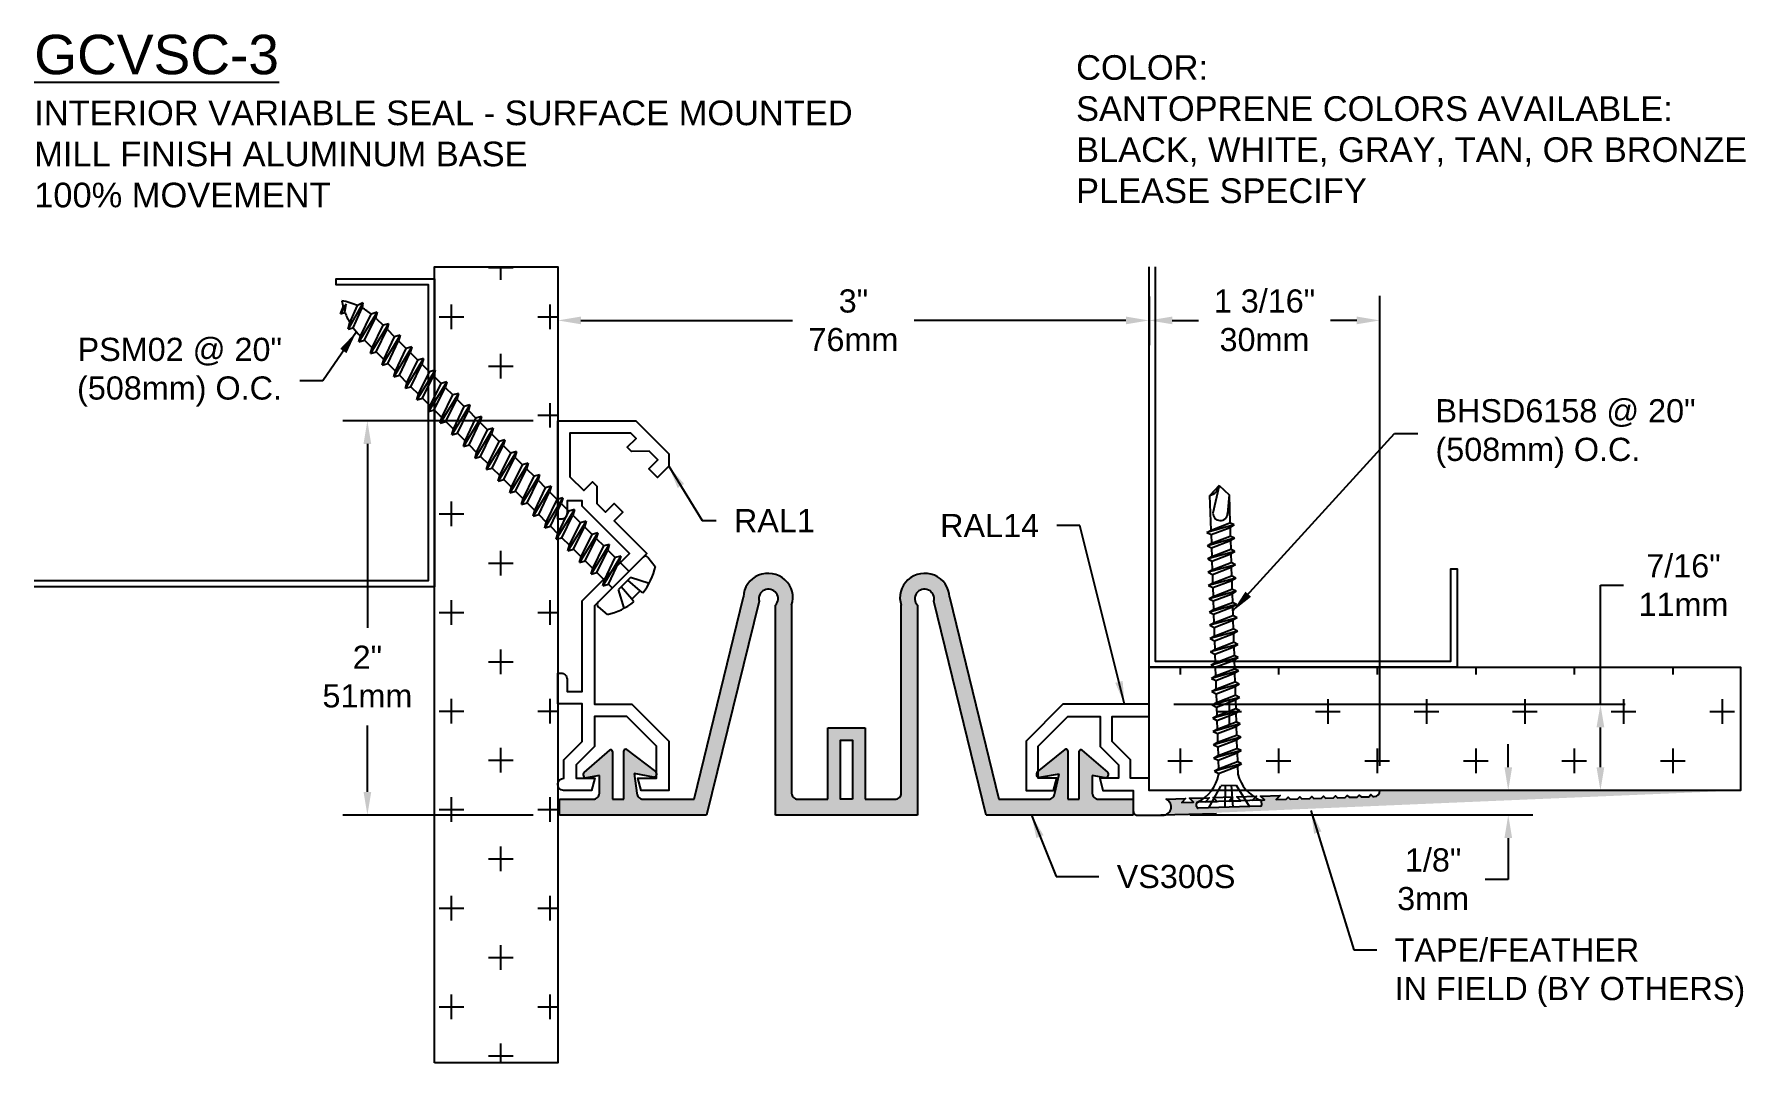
# Model space of a CAD drawing. Header units: inches. Extents: x 1.45 to 10.13, y 0.72 to 5.93.
import ezdxf

# ---------------------------------------------------------------- set-up
doc = ezdxf.new("R2010")
doc.units = ezdxf.units.IN
doc.header["$MEASUREMENT"] = 0
doc.linetypes.add('HIDDEN2', pattern=[0.1875, 0.125, -0.0625])
for name, color, linetype in [('Anchors', 4, 'Continuous'), ('Conditions', 1, 'Continuous'), ('Dimensions', 3, 'Continuous'), ('Fillers', 2, 'Continuous'), ('Metals', 7, 'Continuous'), ('Text', 2, 'Continuous')]:
    doc.layers.add(name, color=color, linetype=linetype)
doc.styles.add('Arial', font='arial.ttf')
doc.dimstyles.new('Arial', dxfattribs={"dimtxt": 0.1175, "dimasz": 0.1175, "dimexe": 0.125, "dimexo": 0.125, "dimgap": 0.09, "dimtad": 0, "dimtih": 1, "dimtoh": 1, "dimdec": 4, "dimzin": 0, "dimdsep": 46, "dimlunit": 4, "dimtxsty": 'Arial', "dimcen": 0.09, "dimadec": 0, "dimazin": 0, "dimtfac": 1, "dimtdec": 4, "dimtofl": 0, "dimtmove": 0, "dimatfit": 3, "dimfxl": 0, "dimfrac": 2, "dimtolj": 1, "dimtzin": 0, "dimarcsym": 0})

# ---------------------------------------------------------------- blocks, each defined once
blk = doc.blocks.new('*D0')
at = {"layer": 'Defpoints', "color": 0}
for p in [(4.1014, 4.7535), (7.1014, 4.7279), (4.1014, 4.4816)]:
    blk.add_point(p, dxfattribs=at)
at = {"layer": 'Dimensions', "color": 0, "lineweight": -2}
for p, q in [((4.1014, 4.6285), (4.1014, 4.3566)), ((7.1014, 4.6029), (7.1014, 4.3566)), ((4.2189, 4.4816), (5.2925, 4.4816)), ((6.9839, 4.4816), (5.9102, 4.4816))]:
    blk.add_line(p, q, dxfattribs=at)
at = {"layer": 'Dimensions', "color": 0}
for points in [[(4.2189, 4.5012), (4.2189, 4.4621), (4.1014, 4.4816)], [(6.9839, 4.5012), (6.9839, 4.4621), (7.1014, 4.4816)]]:
    blk.add_solid(points, dxfattribs=at)
at = {"layer": 'Dimensions', "color": 0, "insert": (5.6014, 4.4816), "char_height": 0.1175, "attachment_point": 5, "style": 'Arial'}
blk.add_mtext('\\A1;3"\\P76mm', dxfattribs=at)
blk = doc.blocks.new('RAL14')
blk.add_lwpolyline([(0.4255, -0.0332), (0.4055, -0.0538), (0.4655, -0.052), (0.4455, -0.0326), (0.5455, -0.0295), (0.5255, -0.0501), (0.5855, -0.0482), (0.5655, -0.0288), (0.6655, -0.0257), (0.6455, -0.0464), (0.6952, -0.0448), (0.7055, -0.0345), (0.7152, -0.0442), (0.7552, -0.0429), (0.7655, -0.0326), (0.7752, -0.0423), (0.8152, -0.0411), (0.8255, -0.0307), (0.8352, -0.0404), (0.8752, -0.0392), (0.8855, -0.0289), (0.8952, -0.0386), (0.9352, -0.0373), (0.9455, -0.027), (0.9552, -0.0367), (0.9952, -0.0355), (1.0055, -0.0251), (1.0152, -0.0348), (1.0552, -0.0336), (1.0655, -0.0233), (1.0752, -0.033), (1.1152, -0.0317), (1.1255, -0.0214), (1.1352, -0.0311), (1.142, -0.0309, 0.405134), (1.171, -0.0009), (1.171, 0), (0, 0), (0, 0.062), (-0.0936, 0.062), (-0.0936, 0.156), (-0.1866, 0.249), (-0.1866, 0.375), (0, 0.375), (0, 0.437), (-0.4373, 0.437), (-0.6243, 0.25), (-0.6243, 0), (-0.4852, 0), (-0.4686, 0.062), (-0.5623, 0.062), (-0.5623, 0.2243), (-0.4116, 0.375), (-0.2486, 0.375), (-0.2486, 0.2233), (-0.1556, 0.1303), (-0.1556, 0.062), (-0.2506, 0.062), (-0.234, 0), (-0.08, 0), (-0.08, -0.105, 0.414214), (-0.06, -0.125), (0.0598, -0.125, 0.898994), (0.0864, -0.0437), (0.1855, -0.0407), (0.1655, -0.0613), (0.2255, -0.0594), (0.2055, -0.04), (0.3055, -0.0369), (0.2855, -0.0575), (0.3455, -0.0557), (0.3255, -0.0363)], format="xyb", close=True)
blk = doc.blocks.new('*D2')
at = {"layer": 'Defpoints', "color": 0}
for p in [(7.1014, 4.4816), (7.1014, 4.4816), (8.2724, 2.0973)]:
    blk.add_point(p, dxfattribs=at)
at = {"layer": 'Dimensions', "color": 0, "lineweight": -2}
for p, q in [((8.2724, 2.2223), (8.2724, 4.6066)), ((7.2189, 4.4816), (7.3524, 4.4816)), ((8.1549, 4.4816), (8.0215, 4.4816))]:
    blk.add_line(p, q, dxfattribs=at)
at = {"layer": 'Dimensions', "color": 0}
for points in [[(7.2189, 4.5012), (7.2189, 4.4621), (7.1014, 4.4816)], [(8.1549, 4.5012), (8.1549, 4.4621), (8.2724, 4.4816)]]:
    blk.add_solid(points, dxfattribs=at)
at = {"layer": 'Dimensions', "color": 0, "insert": (7.6869, 4.4816), "char_height": 0.1175, "attachment_point": 5, "style": 'Arial'}
blk.add_mtext('\\A1;1 3/16"\\P30mm', dxfattribs=at)
blk = doc.blocks.new('*D3')
at = {"layer": 'Defpoints', "color": 0}
for p in [(10.1014, 2.0973), (7.1827, 1.9732), (8.9237, 1.9732)]:
    blk.add_point(p, dxfattribs=at)
at = {"layer": 'Dimensions', "color": 0, "lineweight": -2}
for p, q in [((8.9237, 2.2148), (8.9237, 2.3323)), ((9.9764, 2.0973), (8.7987, 2.0973)), ((7.3077, 1.9732), (9.0487, 1.9732)), ((8.9237, 1.8557), (8.9237, 1.6459)), ((8.9237, 1.6459), (8.8062, 1.6459))]:
    blk.add_line(p, q, dxfattribs=at)
at = {"layer": 'Dimensions', "color": 0}
for points in [[(8.9042, 2.2148), (8.9433, 2.2148), (8.9237, 2.0973)], [(8.9042, 1.8557), (8.9433, 1.8557), (8.9237, 1.9732)]]:
    blk.add_solid(points, dxfattribs=at)
at = {"layer": 'Dimensions', "color": 0, "insert": (8.5426, 1.6459), "char_height": 0.1175, "attachment_point": 5, "style": 'Arial'}
blk.add_mtext('\\A1;1/8"\\P3mm', dxfattribs=at)
blk = doc.blocks.new('*D4')
at = {"layer": 'Defpoints', "color": 0}
for p in [(7.1014, 2.5343), (9.3913, 2.0973), (10.1014, 2.0973)]:
    blk.add_point(p, dxfattribs=at)
at = {"layer": 'Dimensions', "color": 0, "lineweight": -2}
for p, q in [((9.3913, 2.5343), (9.3913, 3.1391)), ((9.3913, 3.1391), (9.5088, 3.1391)), ((7.2264, 2.5343), (9.5163, 2.5343)), ((9.3913, 2.2148), (9.3913, 2.4168)), ((9.9764, 2.0973), (9.2663, 2.0973))]:
    blk.add_line(p, q, dxfattribs=at)
at = {"layer": 'Dimensions', "color": 0}
for points in [[(9.3717, 2.4168), (9.4109, 2.4168), (9.3913, 2.5343)], [(9.3717, 2.2148), (9.4109, 2.2148), (9.3913, 2.0973)]]:
    blk.add_solid(points, dxfattribs=at)
at = {"layer": 'Dimensions', "color": 0, "insert": (9.8126, 3.1391), "char_height": 0.1175, "attachment_point": 5, "style": 'Arial'}
blk.add_mtext('\\A1;7/16"\\P11mm', dxfattribs=at)
blk = doc.blocks.new('ral1')
blk.add_lwpolyline([(0, 0.0001, -0.958439), (0.0026, 0.062), (0.0026, 0.156), (0.0956, 0.249), (0.0956, 0.44), (-0.0284, 0.44), (-0.0284, 0.595), (-0.0124, 0.595, -0.414214), (0.0186, 0.564), (0.0186, 0.502), (0.0956, 0.502), (0.0956, 0.9627), (0.3351, 1.2022), (0.0956, 1.4416), (0.0956, 1.469), (0.0186, 1.469), (0.0186, 1.407, -0.414214), (-0.0124, 1.376), (-0.0284, 1.376), (-0.0284, 1.875), (0.368, 1.875), (0.5346, 1.7083), (0.5346, 1.6449), (0.478, 1.5882), (0.4341, 1.6321), (0.4787, 1.6766), (0.4348, 1.7205), (0.3464, 1.7198), (0.3245, 1.7417), (0.3691, 1.7862), (0.3423, 1.813), (0.0336, 1.813), (0.0336, 1.5913), (0.1039, 1.5211), (0.1477, 1.5649), (0.1697, 1.543), (0.1697, 1.4553), (0.2135, 1.4115), (0.2573, 1.4553), (0.3012, 1.4115), (0.2573, 1.3676), (0.4228, 1.2022), (0.1576, 0.937), (0.1576, 0.437), (0.3476, 0.437), (0.5346, 0.25), (0.5346, 0), (0.3943, 0), (0.3776, 0.062), (0.4726, 0.062), (0.4726, 0.2243), (0.322, 0.375), (0.1576, 0.375), (0.1576, 0.2233), (0.0646, 0.1303), (0.0646, 0.062), (0.1596, 0.062), (0.143, 0), (0, 0)], format="xyb", close=True)
blk = doc.blocks.new('*D6')
at = {"layer": 'Defpoints', "color": 0}
for p in [(3.1354, 3.9723), (4.1014, 3.9723), (4.1014, 1.9723)]:
    blk.add_point(p, dxfattribs=at)
at = {"layer": 'Dimensions', "color": 0, "lineweight": -2}
for p, q in [((3.9764, 3.9723), (3.0104, 3.9723)), ((3.1354, 3.8548), (3.1354, 2.9224)), ((3.1354, 2.0898), (3.1354, 2.4261)), ((3.9764, 1.9723), (3.0104, 1.9723))]:
    blk.add_line(p, q, dxfattribs=at)
at = {"layer": 'Dimensions', "color": 0}
for points in [[(3.1158, 3.8548), (3.1549, 3.8548), (3.1354, 3.9723)], [(3.1158, 2.0898), (3.1549, 2.0898), (3.1354, 1.9723)]]:
    blk.add_solid(points, dxfattribs=at)
at = {"layer": 'Dimensions', "color": 0, "insert": (3.1354, 2.6743), "char_height": 0.1175, "attachment_point": 5, "style": 'Arial'}
blk.add_mtext('\\A1;2"\\P51mm', dxfattribs=at)
blk = doc.blocks.new('PSMO2')
for p, q in [((-0.089, 0.1159), (-0.0437, 0.0281)), ((-0.0319, 0.1271), (-0.0299, 0.1115)), ((-0.0299, 0.1115), (-0.023, 0.0281)), ((-0.0299, 0.1115), (0.0299, 0.1115)), ((0.0299, 0.1115), (0.023, 0.0281)), ((0.0319, 0.1271), (0.0299, 0.1115)), ((0.089, 0.1159), (0.0437, 0.0281)), ((-0.1774, 0.0173), (-0.1722, 0.0772)), ((-0.1615, 0), (0.1615, 0)), ((-0.06, -0.0689), (-0.06, 0)), ((-0.0437, 0.0281), (0.0437, 0.0281)), ((0.06, -0.0273), (0.06, 0)), ((0.1774, 0.0173), (0.1722, 0.0772)), ((-0.086, -0.0833), (0.086, -0.0417)), ((-0.086, -0.0833), (-0.06, -0.0689)), ((-0.086, -0.0833), (-0.06, -0.0977)), ((0.06, -0.0273), (-0.06, -0.0689)), ((0.06, -0.0561), (-0.06, -0.0977)), ((0.086, -0.0417), (0.06, -0.0273)), ((0.086, -0.0417), (0.06, -0.0561)), ((0.06, -0.1106), (0.06, -0.0561)), ((-0.086, -0.1667), (0.086, -0.125)), ((-0.086, -0.1667), (-0.06, -0.1523)), ((-0.086, -0.1667), (-0.06, -0.1811)), ((-0.06, -0.1523), (-0.06, -0.0977)), ((0.06, -0.1106), (-0.06, -0.1523)), ((0.06, -0.1394), (-0.06, -0.1811)), ((0.086, -0.125), (0.06, -0.1106)), ((0.086, -0.125), (0.06, -0.1394)), ((0.06, -0.1939), (0.06, -0.1394)), ((-0.086, -0.25), (0.086, -0.2083)), ((-0.086, -0.25), (-0.06, -0.2356)), ((-0.086, -0.25), (-0.06, -0.2644)), ((-0.06, -0.2356), (-0.06, -0.1811)), ((0.06, -0.1939), (-0.06, -0.2356)), ((0.06, -0.2227), (-0.06, -0.2644)), ((0.086, -0.2083), (0.06, -0.1939)), ((0.086, -0.2083), (0.06, -0.2227)), ((0.06, -0.2773), (0.06, -0.2227)), ((-0.086, -0.3333), (0.086, -0.2917)), ((-0.086, -0.3333), (-0.06, -0.3189)), ((-0.086, -0.3333), (-0.06, -0.3477)), ((-0.06, -0.3189), (-0.06, -0.2644)), ((0.06, -0.2773), (-0.06, -0.3189)), ((0.06, -0.3061), (-0.06, -0.3477)), ((0.086, -0.2917), (0.06, -0.2773)), ((0.086, -0.2917), (0.06, -0.3061)), ((0.06, -0.3606), (0.06, -0.3061)), ((-0.086, -0.4167), (0.086, -0.375)), ((-0.086, -0.4167), (-0.06, -0.4023)), ((-0.086, -0.4167), (-0.06, -0.4311)), ((-0.06, -0.4023), (-0.06, -0.3477)), ((0.06, -0.3606), (-0.06, -0.4023)), ((0.06, -0.3894), (-0.06, -0.4311)), ((-0.06, -0.4856), (-0.06, -0.4311)), ((0.086, -0.375), (0.06, -0.3606)), ((0.086, -0.375), (0.06, -0.3894)), ((0.06, -0.4439), (0.06, -0.3894)), ((-0.086, -0.5), (0.086, -0.4583)), ((-0.086, -0.5), (-0.06, -0.4856)), ((-0.086, -0.5), (-0.06, -0.5144)), ((0.06, -0.4439), (-0.06, -0.4856)), ((0.06, -0.4727), (-0.06, -0.5144)), ((-0.06, -0.5689), (-0.06, -0.5144)), ((0.086, -0.4583), (0.06, -0.4439)), ((0.086, -0.4583), (0.06, -0.4727)), ((0.06, -0.5273), (0.06, -0.4727)), ((-0.086, -0.5833), (0.086, -0.5417)), ((-0.086, -0.5833), (-0.06, -0.5689)), ((-0.086, -0.5833), (-0.06, -0.5977)), ((0.06, -0.5273), (-0.06, -0.5689)), ((0.06, -0.5561), (-0.06, -0.5977)), ((-0.06, -0.6523), (-0.06, -0.5977)), ((0.086, -0.5417), (0.06, -0.5273)), ((0.086, -0.5417), (0.06, -0.5561)), ((0.06, -0.6106), (0.06, -0.5561)), ((-0.086, -0.6667), (0.086, -0.625)), ((-0.086, -0.6667), (-0.06, -0.6523)), ((-0.086, -0.6667), (-0.06, -0.6811)), ((0.06, -0.6106), (-0.06, -0.6523)), ((0.06, -0.6394), (-0.06, -0.6811)), ((-0.06, -0.7356), (-0.06, -0.6811)), ((0.06, -0.6939), (-0.06, -0.7356)), ((0.086, -0.625), (0.06, -0.6106)), ((0.086, -0.625), (0.06, -0.6394)), ((0.06, -0.6939), (0.06, -0.6394)), ((0.086, -0.7083), (0.06, -0.6939)), ((-0.086, -0.75), (0.086, -0.7083)), ((-0.086, -0.75), (-0.06, -0.7356)), ((-0.086, -0.75), (-0.06, -0.7644)), ((0.06, -0.7227), (-0.06, -0.7644)), ((-0.06, -0.8189), (-0.06, -0.7644)), ((0.06, -0.7773), (-0.06, -0.8189)), ((0.086, -0.7083), (0.06, -0.7227)), ((0.06, -0.7773), (0.06, -0.7227)), ((0.086, -0.7917), (0.06, -0.7773)), ((-0.086, -0.8333), (0.086, -0.7917)), ((-0.086, -0.8333), (-0.06, -0.8189)), ((-0.086, -0.8333), (-0.06, -0.8477)), ((0.06, -0.8061), (-0.06, -0.8477)), ((-0.06, -0.9023), (-0.06, -0.8477)), ((0.06, -0.8606), (-0.06, -0.9023)), ((0.086, -0.7917), (0.06, -0.8061)), ((0.06, -0.8606), (0.06, -0.8061)), ((0.086, -0.875), (0.06, -0.8606)), ((-0.086, -0.9167), (0.086, -0.875)), ((-0.086, -0.9167), (-0.06, -0.9023)), ((-0.086, -0.9167), (-0.06, -0.9311)), ((0.06, -0.8894), (-0.06, -0.9311)), ((-0.06, -0.9856), (-0.06, -0.9311)), ((0.06, -0.9439), (-0.06, -0.9856)), ((0.086, -0.875), (0.06, -0.8894)), ((0.06, -0.9439), (0.06, -0.8894)), ((0.086, -0.9583), (0.06, -0.9439)), ((-0.086, -1), (0.086, -0.9583)), ((-0.086, -1), (-0.06, -0.9856)), ((-0.086, -1), (-0.06, -1.0144)), ((-0.086, -1.0833), (0.086, -1.0417)), ((0.06, -0.9727), (-0.06, -1.0144)), ((-0.06, -1.0689), (-0.06, -1.0144)), ((0.06, -1.0273), (-0.06, -1.0689)), ((0.086, -0.9583), (0.06, -0.9727)), ((0.06, -1.0273), (0.06, -0.9727)), ((0.086, -1.0417), (0.06, -1.0273)), ((0.086, -1.0417), (0.06, -1.0561)), ((-0.086, -1.0833), (-0.06, -1.0689)), ((-0.086, -1.0833), (-0.06, -1.0977)), ((-0.086, -1.1667), (0.086, -1.125)), ((0.06, -1.0561), (-0.06, -1.0977)), ((-0.06, -1.1523), (-0.06, -1.0977)), ((0.06, -1.1106), (-0.06, -1.1523)), ((0.06, -1.1106), (0.06, -1.0561)), ((0.086, -1.125), (0.06, -1.1106)), ((0.086, -1.125), (0.06, -1.1394)), ((-0.086, -1.1667), (-0.06, -1.1523)), ((-0.086, -1.1667), (-0.06, -1.1811)), ((-0.086, -1.25), (0.086, -1.2083)), ((0.06, -1.1394), (-0.06, -1.1811)), ((-0.06, -1.2356), (-0.06, -1.1811)), ((0.06, -1.1939), (-0.06, -1.2356)), ((0.06, -1.1939), (0.06, -1.1394)), ((0.086, -1.2083), (0.06, -1.1939)), ((0.086, -1.2083), (0.06, -1.2227)), ((-0.086, -1.25), (-0.06, -1.2356)), ((-0.086, -1.25), (-0.06, -1.2644)), ((-0.086, -1.3333), (0.086, -1.2917)), ((0.06, -1.2227), (-0.06, -1.2644)), ((-0.06, -1.3189), (-0.06, -1.2644)), ((0.06, -1.2773), (-0.06, -1.3189)), ((0.06, -1.2773), (0.06, -1.2227)), ((0.086, -1.2917), (0.06, -1.2773)), ((0.086, -1.2917), (0.06, -1.3061)), ((-0.086, -1.3333), (-0.06, -1.3189)), ((-0.086, -1.3333), (-0.06, -1.3477)), ((-0.086, -1.4167), (0.086, -1.375)), ((0.06, -1.3061), (-0.06, -1.3477)), ((-0.06, -1.4023), (-0.06, -1.3477)), ((0.06, -1.3606), (-0.06, -1.4023)), ((0.06, -1.3606), (0.06, -1.3061)), ((0.086, -1.375), (0.06, -1.3606)), ((0.086, -1.375), (0.06, -1.3894)), ((-0.086, -1.4167), (-0.06, -1.4023)), ((-0.086, -1.4167), (-0.06, -1.4311)), ((-0.086, -1.5), (0.086, -1.4583)), ((0.06, -1.3894), (-0.06, -1.4311)), ((-0.06, -1.4856), (-0.06, -1.4311)), ((0.06, -1.4439), (-0.06, -1.4856)), ((0.06, -1.4727), (-0.06, -1.5144)), ((0.06, -1.4439), (0.06, -1.3894)), ((0.086, -1.4583), (0.06, -1.4439)), ((0.086, -1.4583), (0.06, -1.4727)), ((0.06, -1.5273), (0.06, -1.4727)), ((-0.086, -1.5), (-0.06, -1.4856)), ((-0.086, -1.5), (-0.06, -1.5144)), ((-0.086, -1.5833), (0.086, -1.5417)), ((-0.06, -1.5689), (-0.06, -1.5144)), ((0.06, -1.5273), (-0.06, -1.5689)), ((0.06, -1.5561), (-0.06, -1.5977)), ((0.086, -1.5417), (0.06, -1.5273)), ((0.086, -1.5417), (0.06, -1.5561)), ((0.06, -1.6106), (0.06, -1.5561)), ((-0.086, -1.5833), (-0.06, -1.5689)), ((-0.086, -1.5833), (-0.06, -1.5977)), ((-0.086, -1.6667), (0.086, -1.625)), ((-0.06, -1.6523), (-0.06, -1.5977)), ((0.06, -1.6106), (-0.06, -1.6523)), ((0.06, -1.6394), (-0.06, -1.6811)), ((0.086, -1.625), (0.06, -1.6106)), ((0.086, -1.625), (0.06, -1.6394)), ((0.06, -1.6939), (0.06, -1.6394)), ((-0.086, -1.6667), (-0.06, -1.6523)), ((-0.086, -1.6667), (-0.06, -1.6811)), ((-0.086, -1.75), (0.086, -1.7083)), ((-0.086, -1.75), (-0.06, -1.7356)), ((-0.06, -1.7356), (-0.06, -1.6811)), ((0.06, -1.6939), (-0.06, -1.7356)), ((0.06, -1.7227), (-0.06, -1.7644)), ((0.086, -1.7083), (0.06, -1.6939)), ((0.086, -1.7083), (0.06, -1.7227)), ((0.06, -1.7227), (0.06, -1.7773)), ((-0.086, -1.75), (-0.06, -1.7644)), ((-0.086, -1.8333), (0.086, -1.7917)), ((-0.086, -1.8333), (-0.06, -1.8189)), ((-0.06, -1.8104), (-0.06, -1.7644)), ((0.06, -1.7773), (-0.06, -1.8189)), ((0.06, -1.8061), (-0.058, -1.847)), ((0.086, -1.7917), (0.06, -1.7773)), ((0.086, -1.7917), (0.06, -1.8061)), ((0.06, -1.8061), (0.06, -1.8104)), ((-0.086, -1.8333), (-0.058, -1.847)), ((-0.0685, -1.9167), (0.0787, -1.875)), ((-0.0685, -1.9167), (-0.047, -1.902)), ((0.0559, -1.862), (-0.047, -1.902)), ((0.0496, -1.8924), (-0.0389, -1.9264)), ((0.0787, -1.875), (0.0496, -1.8924)), ((0.0787, -1.875), (0.0559, -1.862)), ((-0.0685, -1.9167), (-0.0389, -1.9264)), ((0.0305, -1.9468), (-0.0039, -1.972)), ((-0.0039, -1.972), (0.0513, -1.9583)), ((0.0174, -1.9725), (-0.0039, -1.972)), ((0.0513, -1.9583), (0.0174, -1.9725)), ((0.0513, -1.9583), (0.0305, -1.9468))]:
    blk.add_line(p, q)
for centre, radius, start, end in [((0, -0.1847), 0.3135, 95.84468, 123.32297), ((0, -0.1847), 0.3135, 56.67703, 84.15532), ((-0.1615, 0.016), 0.016, 175, 270), ((0.1615, 0.016), 0.016, 270, 5), ((0.2696, -1.8104), 0.3296, 180, 181.48094), ((-0.2696, -1.8104), 0.3296, 350.9871, 0), ((0.2696, -1.8104), 0.3296, 186.38087, 196.13333), ((-0.2696, -1.8104), 0.3296, 335.5566, 345.58715), ((0.2696, -1.8104), 0.3296, 200.61291, 215.11798), ((-0.2696, -1.8104), 0.3296, 324.88202, 330.53258)]:
    blk.add_arc(centre, radius, start, end)
blk = doc.blocks.new('PSM02')
blk.add_blockref('PSMO2', (0, 0))
blk = doc.blocks.new('VS300S')
h = blk.add_hatch(color=256)
h.paths.add_polyline_path([(6.4007, -0.9106, -1.696329), (6.3195, -0.8892), (6.3195, 0.1753), (5.6166, 0.1753), (5.6166, -0.8892, -1.696031), (5.5354, -0.9106), (5.276, 0.1753), (4.5481, 0.1753), (4.5481, 0.0953), (4.7204, 0.0953, -0.414214), (4.7514, 0.0643), (4.7514, -0.0261), (4.6869, -0.014, 0.684825), (4.676, -0.042), (4.8031, -0.1548, 0.61797), (4.816, -0.1484), (4.816, 0.095), (4.8725, 0.095), (4.8725, -0.1512, 0.634983), (4.8857, -0.1574), (5.0223, -0.0433, 0.699658), (5.0119, -0.0148), (4.9156, -0.0329), (4.937, 0.0643, -0.414214), (4.968, 0.0953), (5.2143, 0.0953), (5.4581, -0.9311, 1.163225), (5.6966, -0.8892), (5.6966, 0.0643, -0.414214), (5.7276, 0.0953), (5.8761, 0.0953), (5.8761, -0.2667), (6.0601, -0.2667), (6.0601, 0.0953), (6.2085, 0.0953, -0.414214), (6.2395, 0.0643), (6.2395, -0.8892, 1.163225), (6.478, -0.9311), (6.7218, 0.0953), (6.974, 0.0953, -0.414214), (7.005, 0.0643), (7.0192, -0.0353), (6.9229, -0.0173, 0.699658), (6.9126, -0.0457), (7.0569, -0.1574, 0.608949), (7.0696, -0.1508), (7.0696, 0.0954), (7.1261, 0.0954), (7.1261, -0.148, 0.61894), (7.139, -0.1544), (7.2661, -0.0413, 0.684825), (7.2552, -0.0132), (7.1906, -0.0253), (7.1906, 0.0643, -0.414214), (7.2216, 0.0953), (7.3881, 0.0953), (7.3881, 0.1753), (6.6601, 0.1753)])
h.paths.add_polyline_path([(5.9981, -0.2047), (5.9381, -0.2047), (5.9381, 0.0953), (5.9981, 0.0953)], flags=16)
blk.add_lwpolyline([(5.6966, -0.8892, -1.163225), (5.4581, -0.9311), (5.2143, 0.0953), (4.968, 0.0953, 0.414214), (4.937, 0.0643), (4.9156, -0.0329), (5.0119, -0.0148, -0.699658), (5.0223, -0.0433), (4.8857, -0.1573, -0.637589), (4.8725, -0.1512), (4.8725, 0.095), (4.816, 0.095), (4.816, -0.1484, -0.67662), (4.8021, -0.1539), (4.676, -0.042, -0.684825), (4.6869, -0.014), (4.7514, -0.0261), (4.7514, 0.0643, 0.414214), (4.7204, 0.0953), (4.5481, 0.0953), (4.5481, 0.1753), (5.276, 0.1753), (5.5354, -0.9106, 1.696031), (5.6166, -0.8892), (5.6166, 0.1753), (6.3195, 0.1753), (6.3195, -0.8892, 1.696329), (6.4007, -0.9106), (6.6601, 0.1753), (7.3881, 0.1753), (7.3881, 0.0953), (7.2216, 0.0953, 0.414214), (7.1906, 0.0643), (7.1906, -0.0253), (7.2552, -0.0132, -0.684825), (7.2661, -0.0413), (7.14, -0.1535, -0.67662), (7.1261, -0.148), (7.1261, 0.0954), (7.0696, 0.0954), (7.0696, -0.1508, -0.637589), (7.0563, -0.1569), (6.9126, -0.0457, -0.699658), (6.9229, -0.0173), (7.0192, -0.0353), (7.005, 0.0643, 0.414214), (6.974, 0.0953), (6.7218, 0.0953), (6.478, -0.9311, -1.163225), (6.2395, -0.8892), (6.2395, 0.0643, 0.414214), (6.2085, 0.0953), (6.0601, 0.0953), (6.0601, -0.2667), (5.8761, -0.2667), (5.8761, 0.0953), (5.7276, 0.0953, 0.414214), (5.6966, 0.0643)], format="xyb", close=True)
blk.add_lwpolyline([(5.9381, 0.0953), (5.9981, 0.0953), (5.9981, -0.2047), (5.9381, -0.2047)], close=True)
blk = doc.blocks.new('BHSD6158')
for p, q in [((-0.1577, 0), (0.1577, 0)), ((-0.1655, -0.0078), (-0.1655, -0.0232)), ((-0.1577, -0.031), (0.1577, -0.031)), ((0.1655, -0.0078), (0.1655, -0.0232)), ((-0.0485, -0.2063), (-0.0485, -0.1655)), ((0.0485, -0.1727), (-0.0485, -0.2063)), ((0.0485, -0.1727), (0.0485, -0.1655)), ((0.0695, -0.1843), (0.0485, -0.1727)), ((-0.0695, -0.218), (0.0695, -0.1843)), ((-0.0695, -0.218), (-0.0485, -0.2063)), ((-0.0695, -0.218), (-0.0485, -0.2296)), ((-0.0695, -0.2853), (0.0695, -0.2516)), ((0.0485, -0.1959), (-0.0485, -0.2296)), ((-0.0485, -0.2737), (-0.0485, -0.2296)), ((0.0485, -0.24), (-0.0485, -0.2737)), ((0.0695, -0.1843), (0.0485, -0.1959)), ((0.0485, -0.24), (0.0485, -0.1959)), ((0.0695, -0.2516), (0.0485, -0.24)), ((0.0695, -0.2516), (0.0485, -0.2633)), ((-0.0695, -0.2853), (-0.0485, -0.2737)), ((-0.0695, -0.2853), (-0.0485, -0.2969)), ((-0.0695, -0.3527), (0.0695, -0.319)), ((-0.0695, -0.3527), (-0.0485, -0.341)), ((0.0485, -0.2633), (-0.0485, -0.2969)), ((-0.0485, -0.341), (-0.0485, -0.2969)), ((0.0485, -0.3073), (-0.0485, -0.341)), ((0.0485, -0.3306), (-0.0485, -0.3643)), ((0.0485, -0.3073), (0.0485, -0.2633)), ((0.0695, -0.319), (0.0485, -0.3073)), ((0.0695, -0.319), (0.0485, -0.3306)), ((0.0485, -0.3747), (0.0485, -0.3306)), ((-0.0695, -0.3527), (-0.0485, -0.3643)), ((-0.0695, -0.42), (0.0695, -0.3863)), ((-0.0695, -0.42), (-0.0485, -0.4084)), ((-0.0695, -0.42), (-0.0485, -0.4316)), ((-0.0485, -0.4084), (-0.0485, -0.3643)), ((0.0485, -0.3747), (-0.0485, -0.4084)), ((0.0485, -0.398), (-0.0485, -0.4316)), ((-0.0485, -0.4757), (-0.0485, -0.4316)), ((0.0695, -0.3863), (0.0485, -0.3747)), ((0.0695, -0.3863), (0.0485, -0.398)), ((0.0485, -0.442), (0.0485, -0.398)), ((-0.0695, -0.4873), (0.0695, -0.4537)), ((-0.0695, -0.4873), (-0.0485, -0.4757)), ((-0.0695, -0.4873), (-0.0485, -0.499)), ((-0.0695, -0.5547), (0.0695, -0.521)), ((0.0485, -0.442), (-0.0485, -0.4757)), ((0.0485, -0.4653), (-0.0485, -0.499)), ((-0.0485, -0.5431), (-0.0485, -0.499)), ((0.0485, -0.5094), (-0.0485, -0.5431)), ((0.0695, -0.4537), (0.0485, -0.442)), ((0.0695, -0.4537), (0.0485, -0.4653)), ((0.0485, -0.5094), (0.0485, -0.4653)), ((0.0695, -0.521), (0.0485, -0.5094)), ((0.0695, -0.521), (0.0485, -0.5326)), ((-0.0695, -0.5547), (-0.0485, -0.5431)), ((-0.0695, -0.5547), (-0.0485, -0.5663)), ((-0.0695, -0.622), (0.0695, -0.5884)), ((0.0485, -0.5326), (-0.0485, -0.5663)), ((-0.0485, -0.6104), (-0.0485, -0.5663)), ((0.0485, -0.5767), (-0.0485, -0.6104)), ((0.0485, -0.6), (-0.0485, -0.6337)), ((0.0485, -0.5767), (0.0485, -0.5326)), ((0.0695, -0.5884), (0.0485, -0.5767)), ((0.0695, -0.5884), (0.0485, -0.6)), ((0.0485, -0.6441), (0.0485, -0.6)), ((-0.0695, -0.622), (-0.0485, -0.6104)), ((-0.0695, -0.622), (-0.0485, -0.6337)), ((-0.0695, -0.6894), (0.0695, -0.6557)), ((-0.0695, -0.6894), (-0.0485, -0.6777)), ((-0.0695, -0.6894), (-0.0485, -0.701)), ((-0.0485, -0.6777), (-0.0485, -0.6337)), ((0.0485, -0.6441), (-0.0485, -0.6777)), ((0.0485, -0.6673), (-0.0485, -0.701)), ((0.0695, -0.6557), (0.0485, -0.6441)), ((0.0695, -0.6557), (0.0485, -0.6673)), ((0.0485, -0.7114), (0.0485, -0.6673)), ((-0.0695, -0.7567), (0.0695, -0.723)), ((-0.0695, -0.7567), (-0.0485, -0.7451)), ((-0.0695, -0.7567), (-0.0485, -0.7684)), ((-0.0485, -0.7451), (-0.0485, -0.701)), ((0.0485, -0.7114), (-0.0485, -0.7451)), ((0.0485, -0.7347), (-0.0485, -0.7684)), ((-0.0485, -0.8124), (-0.0485, -0.7684)), ((0.0485, -0.7788), (-0.0485, -0.8124)), ((0.0695, -0.723), (0.0485, -0.7114)), ((0.0695, -0.723), (0.0485, -0.7347)), ((0.0485, -0.7788), (0.0485, -0.7347)), ((0.0695, -0.7904), (0.0485, -0.7788)), ((-0.0695, -0.8241), (0.0695, -0.7904)), ((-0.0695, -0.8241), (-0.0485, -0.8124)), ((-0.0695, -0.8241), (-0.0485, -0.8357)), ((-0.0695, -0.8914), (0.0695, -0.8577)), ((0.0485, -0.802), (-0.0485, -0.8357)), ((-0.0485, -0.8798), (-0.0485, -0.8357)), ((0.0485, -0.8461), (-0.0485, -0.8798)), ((0.0695, -0.7904), (0.0485, -0.802)), ((0.0485, -0.8461), (0.0485, -0.802)), ((0.0695, -0.8577), (0.0485, -0.8461)), ((0.0695, -0.8577), (0.0485, -0.8694)), ((-0.0695, -0.8914), (-0.0485, -0.8798)), ((-0.0695, -0.8914), (-0.0485, -0.903)), ((-0.0695, -0.9588), (0.0695, -0.9251)), ((-0.0695, -0.9588), (-0.0485, -0.9471)), ((0.0485, -0.8694), (-0.0485, -0.903)), ((-0.0485, -0.9471), (-0.0485, -0.903)), ((0.0485, -0.9135), (-0.0485, -0.9471)), ((0.0485, -0.9367), (-0.0485, -0.9704)), ((0.0485, -0.9135), (0.0485, -0.8694)), ((0.0695, -0.9251), (0.0485, -0.9135)), ((0.0695, -0.9251), (0.0485, -0.9367)), ((0.0485, -0.9808), (0.0485, -0.9367)), ((-0.0695, -0.9588), (-0.0485, -0.9704)), ((-0.0695, -1.0261), (0.0695, -0.9924)), ((-0.0695, -1.0261), (-0.0485, -1.0145)), ((-0.0695, -1.0261), (-0.0485, -1.0377)), ((-0.0485, -1.0145), (-0.0485, -0.9704)), ((0.0485, -0.9808), (-0.0485, -1.0145)), ((0.0485, -1.0041), (-0.0485, -1.0377)), ((-0.0485, -1.0818), (-0.0485, -1.0377)), ((0.0695, -0.9924), (0.0485, -0.9808)), ((0.0695, -0.9924), (0.0485, -1.0041)), ((0.0485, -1.0481), (0.0485, -1.0041)), ((-0.0695, -1.0934), (0.0695, -1.0598)), ((-0.0695, -1.0934), (-0.0485, -1.0818)), ((-0.0695, -1.0934), (-0.0485, -1.1051)), ((-0.0695, -1.1608), (0.0695, -1.1271)), ((0.0485, -1.0481), (-0.0485, -1.0818)), ((0.0485, -1.0714), (-0.0485, -1.1051)), ((-0.0485, -1.1492), (-0.0485, -1.1051)), ((0.0485, -1.1155), (-0.0485, -1.1492)), ((0.0695, -1.0598), (0.0485, -1.0481)), ((0.0695, -1.0598), (0.0485, -1.0714)), ((0.0485, -1.1155), (0.0485, -1.0714)), ((0.0695, -1.1271), (0.0485, -1.1155)), ((0.0695, -1.1271), (0.0485, -1.1387)), ((-0.0695, -1.1608), (-0.0485, -1.1492)), ((-0.0695, -1.1608), (-0.0485, -1.1724)), ((-0.0695, -1.2281), (0.0695, -1.1945)), ((0.0485, -1.1387), (-0.0485, -1.1724)), ((-0.0485, -1.2165), (-0.0485, -1.1724)), ((0.0485, -1.1828), (-0.0485, -1.2165)), ((0.0485, -1.2061), (-0.0485, -1.2398)), ((0.0485, -1.1828), (0.0485, -1.1387)), ((0.0695, -1.1945), (0.0485, -1.1828)), ((0.0695, -1.1945), (0.0485, -1.2061)), ((0.0485, -1.2502), (0.0485, -1.2061)), ((-0.0695, -1.2281), (-0.0485, -1.2165)), ((-0.0695, -1.2281), (-0.0485, -1.2398)), ((-0.0695, -1.2955), (0.0695, -1.2618)), ((-0.0695, -1.2955), (-0.0485, -1.2838)), ((-0.0695, -1.2955), (-0.0485, -1.3071)), ((-0.0485, -1.2838), (-0.0485, -1.2398)), ((0.0485, -1.2502), (-0.0485, -1.2838)), ((0.0485, -1.2734), (-0.0485, -1.3071)), ((0.0695, -1.2618), (0.0485, -1.2502)), ((0.0695, -1.2618), (0.0485, -1.2734)), ((0.0485, -1.3175), (0.0485, -1.2734)), ((-0.0695, -1.3628), (0.0695, -1.3292)), ((-0.0695, -1.3628), (-0.0485, -1.3512)), ((-0.0695, -1.3628), (-0.0485, -1.3745)), ((-0.0485, -1.3512), (-0.0485, -1.3071)), ((0.0485, -1.3175), (-0.0485, -1.3512)), ((0.0485, -1.3408), (-0.0485, -1.3745)), ((-0.0485, -1.4185), (-0.0485, -1.3745)), ((0.0485, -1.3849), (-0.0485, -1.4185)), ((0.0695, -1.3292), (0.0485, -1.3175)), ((0.0695, -1.3292), (0.0485, -1.3408)), ((0.0485, -1.3849), (0.0485, -1.3408)), ((0.0695, -1.3965), (0.0485, -1.3849)), ((-0.0695, -1.4302), (0.0695, -1.3965)), ((-0.0695, -1.4302), (-0.0485, -1.4185)), ((-0.0695, -1.4302), (-0.0485, -1.4418)), ((0.0485, -1.4081), (-0.0485, -1.4418)), ((-0.0485, -1.5837), (-0.0485, -1.4418)), ((0.0695, -1.3965), (0.0485, -1.4081)), ((0.0485, -1.4081), (0.0485, -1.5837)), ((-0.0485, -1.5837), (-0.0385, -1.4887)), ((0, -1.6322), (0.0367, -1.4933)), ((0, -1.6322), (-0.0485, -1.5837)), ((0, -1.6322), (0.0485, -1.5837))]:
    blk.add_line(p, q)
at = {"linetype": 'HIDDEN2'}
for p, q in [((-0.1026, 0), (-0.0382, -0.1106)), ((-0.0199, 0), (-0.0159, -0.1106)), ((0.0199, 0), (0.0159, -0.1106)), ((0.1026, 0), (0.0382, -0.1106)), ((0.0382, -0.1106), (-0.0382, -0.1106))]:
    blk.add_line(p, q, dxfattribs=at)
for centre, radius, start, end in [((-0.1577, -0.0078), 0.00781, 90, 180), ((0.1577, -0.0078), 0.00781, 0, 90), ((-0.1577, -0.0232), 0.00781, 180, 270), ((-0.2432, -0.212), 0.2002, 13.43937, 64.70603), ((0.2432, -0.212), 0.2002, 115.29397, 166.56063), ((0.1577, -0.0232), 0.00781, 270, 0), ((-0.0009, -1.4919), 0.0377, 357.78791, 175.12637), ((0.0619, -1.6456), 0.0633, 102.22033, 167.77967)]:
    blk.add_arc(centre, radius, start, end)

msp = doc.modelspace()

# ---------------------------------------------------------------- hatches: boundary and pattern name
at = {"layer": 'Conditions'}
h = msp.add_hatch(dxfattribs=at)
h.set_pattern_fill('CROSS', color=256, style=0)
h.paths.add_polyline_path([(4.10139, 4.75353), (3.47639, 4.75353), (3.47639, 4.22864), (3.47905, 4.22941), (3.47639, 4.22015), (3.47639, 4.1953), (3.50942, 4.16227), (3.53798, 4.17048), (3.52977, 4.14192), (3.56834, 4.10335), (3.59691, 4.11156), (3.5887, 4.08299), (3.62727, 4.04442), (3.65583, 4.05263), (3.64762, 4.02407), (3.68619, 3.9855), (3.71476, 3.99371), (3.70655, 3.96514), (3.74512, 3.92657), (3.77368, 3.93478), (3.76547, 3.90622), (3.80405, 3.86765), (3.83261, 3.87585), (3.8244, 3.84729), (3.86297, 3.80872), (3.89153, 3.81693), (3.88333, 3.78837), (3.9219, 3.7498), (3.95046, 3.758), (3.94225, 3.72944), (3.98082, 3.69087), (4.00938, 3.69908), (4.00118, 3.67052), (4.03975, 3.63194), (4.06831, 3.64015), (4.0601, 3.61159), (4.09867, 3.57302), (4.10139, 3.5738)])
h.paths.add_polyline_path([(3.47639, 0.71584), (4.10139, 0.71584), (4.10139, 3.37334), (4.094, 3.37122), (4.10139, 3.39694), (4.10139, 3.40059), (4.06364, 3.43835), (4.03508, 3.43014), (4.04328, 3.4587), (4.00471, 3.49727), (3.97615, 3.48907), (3.98436, 3.51763), (3.94579, 3.5562), (3.91722, 3.54799), (3.92543, 3.57655), (3.88686, 3.61513), (3.8583, 3.60692), (3.86651, 3.63548), (3.82793, 3.67405), (3.79937, 3.66584), (3.80758, 3.6944), (3.76901, 3.73298), (3.74045, 3.72477), (3.74866, 3.75333), (3.71008, 3.7919), (3.68152, 3.78369), (3.68973, 3.81226), (3.65116, 3.85083), (3.6226, 3.84262), (3.6308, 3.87118), (3.59223, 3.90975), (3.56367, 3.90155), (3.57188, 3.93011), (3.53331, 3.96868), (3.50475, 3.96047), (3.51295, 3.98903), (3.47639, 4.02559)])
h = msp.add_hatch(dxfattribs=at)
h.set_pattern_fill('CROSS', color=256, style=0)
h.set_pattern_definition([(0, (1.19578, 7.2469), (0.25, -0.25), [0.125, -0.375]), (270, (1.25828, 7.3094), (-0.25, -0.25), [0.125, -0.375])])
h.paths.add_polyline_path([(10.10139, 2.09728), (7.10139, 2.09728), (7.10139, 2.19728), (7.10139, 2.72228), (8.66389, 2.72228), (10.10139, 2.72228)])
h = msp.add_hatch(color=256, dxfattribs=at)
h.dxf.hatch_style = 1
h.paths.add_polyline_path([(10.10139, 2.09728), (8.27244, 2.09728), (8.27244, 2.09636, -0.4051336), (8.24337, 2.06637), (8.23658, 2.06616), (8.22688, 2.07587), (8.21655, 2.06554), (8.17658, 2.0643), (8.16688, 2.074), (8.15655, 2.06367), (8.11658, 2.06243), (8.10688, 2.07213), (8.09655, 2.06181), (8.05658, 2.06056), (8.04688, 2.07027), (8.03655, 2.05994), (7.99658, 2.0587), (7.98688, 2.0684), (7.97655, 2.05807), (7.93658, 2.05683), (7.92688, 2.06653), (7.91655, 2.05621), (7.87658, 2.05496), (7.86688, 2.06467), (7.85655, 2.05434), (7.81658, 2.0531), (7.80688, 2.0628), (7.79655, 2.05247), (7.74688, 2.05093), (7.76688, 2.07156), (7.66688, 2.06845), (7.68688, 2.04906), (7.6637, 2.04834, -0.4442786), (7.67254, 2.04084), (7.67302, 2.02547, -0.4142136), (7.66545, 2.01742), (7.35023, 2.00761, -0.4142136), (7.34218, 2.01518), (7.3417, 2.03055, -0.4142136), (7.34927, 2.0386, 0.0486862), (7.38202, 2.05959), (7.30688, 2.05725), (7.32688, 2.03786), (7.26688, 2.036), (7.28688, 2.05663), (7.18779, 2.05355, -0.6928044), (7.18266, 1.97319)])

# ---------------------------------------------------------------- linework, layer by layer
for points in [[(1.44514, 3.16217), (3.44514, 3.16217), (3.44514, 4.66217), (2.97639, 4.66217), (2.97639, 4.69342), (3.47639, 4.69342), (3.47639, 3.13092), (1.44514, 3.13092)], [(7.13264, 4.75353), (7.13264, 2.75353), (8.63264, 2.75353), (8.63264, 3.22228), (8.66389, 3.22228), (8.66389, 2.72228), (7.10139, 2.72228), (7.10139, 4.75353)], [(7.10139, 2.72228), (10.10139, 2.72228), (10.10139, 2.09728), (7.10139, 2.09728), (7.10139, 2.72228)], [(7.44353, 1.97896), (7.16117, 1.97228)]]:
    msp.add_lwpolyline(points, dxfattribs=at)
msp.add_lwpolyline([(3.47639, 0.71584), (3.47639, 4.75353), (4.10139, 4.75353), (4.10139, 0.71584)], close=True, dxfattribs=at)

# ---------------------------------------------------------------- block references
at = {"layer": 'Anchors'}
for name, p, rotation in [('PSM02', (4.41998, 3.16686), 225), ('BHSD6158', (7.50784, 2.01252), 181.7819053031366)]:
    msp.add_blockref(name, p, dxfattribs=dict(at, rotation=rotation))
at = {"layer": 'Fillers', "xscale": 1.025, "rotation": 180}
msp.add_blockref('VS300S', (11.68315, 2.14762), dxfattribs=at)
at = {"layer": 'Metals'}
for name, p in [('ral1', (4.12976, 2.09728)), ('RAL14', (7.10139, 2.09728))]:
    msp.add_blockref(name, p, dxfattribs=at)

# ---------------------------------------------------------------- texts
at = {"layer": 'Text', "attachment_point": 1, "style": 'Arial'}
for s, insert, char_height, width in [('{\\LGCVSC-3\\P\\H0.625x;\\lINTERIOR VARIABLE SEAL - SURFACE MOUNTED\\PMILL FINISH ALUMINUM BASE\\P100% MOVEMENT}', (1.44514, 5.93048), 0.2, 4.1875), ('COLOR:{\\L                         \\P}SANTOPRENE COLORS AVAILABLE:\\PBLACK, WHITE, GRAY, TAN, OR BRONZE\\PPLEASE SPECIFY', (6.73103, 5.82727), 0.125, 3.5152524)]:
    msp.add_mtext(s, dxfattribs=dict(at, insert=insert, char_height=char_height, width=width))
at = {"layer": 'Text', "char_height": 0.1175, "style": 'Arial'}
for s, insert, attachment_point in [('\\A1;PSM02 @ 20"\\P(508mm) O.C.', (2.70207, 4.21914), 6), ('BHSD6158 @ 20"\\P(508mm) O.C.', (8.55437, 3.90787), 4), ('\\A1;RAL1', (4.99513, 3.52488), 1), ('RAL14', (6.54332, 3.44105), 6), ('VS300S', (6.93722, 1.71965), 1), ('\\A1;TAPE/FEATHER\\PIN FIELD (BY OTHERS)', (8.34752, 1.34691), 1)]:
    msp.add_mtext(s, dxfattribs=dict(at, insert=insert, attachment_point=attachment_point))

# ---------------------------------------------------------------- dimensions: what is measured, and where the dimension line sits
at = {"layer": 'Dimensions'}
dim = msp.add_linear_dim(base=(4.10139, 4.48163), p1=(7.10139, 4.72793), p2=(4.10139, 4.75353), text='<>\\P76mm', dimstyle='Arial', dxfattribs=at)
dim.commit()
dim.dimension.update_dxf_attribs({"geometry": '*D0', "text_midpoint": (5.60139, 4.48163)})
dim = msp.add_linear_dim(base=(7.101395, 4.481634), p1=(8.27244, 2.097279), p2=(7.101395, 4.481634), angle=180, text='<>\\P30mm', dimstyle='Arial', dxfattribs=at)
dim.commit()
dim.dimension.update_dxf_attribs({"geometry": '*D2', "text_midpoint": (7.686917, 4.481634)})
for base, p1, p2, text, picture, middle in [((3.13536, 3.97228), (4.10139, 1.97228), (4.10139, 3.97228), '<>\\P51mm', '*D6', (3.13536, 2.6743)), ((9.39127, 2.09728), (7.10139, 2.53428), (10.10139, 2.09728), '<>\\P11mm', '*D4', (9.81257, 3.13911)), ((8.92375, 1.97319), (10.10139, 2.09728), (7.18266, 1.97319), '<>\\P3mm', '*D3', (8.5426, 1.6459))]:
    dim = msp.add_linear_dim(base=base, p1=p1, p2=p2, angle=90, text=text, dimstyle='Arial', dxfattribs=at)
    dim.commit()
    dim.dimension.update_dxf_attribs({"geometry": picture, "text_midpoint": middle, "dimtype": 160})

# ---------------------------------------------------------------- leaders
at = {"layer": 'Text', "annotation_type": 0, "has_hookline": 1}
for points, hookline_direction, text_width in [([(3.07982, 4.4236), (2.90957, 4.17446), (2.79207, 4.17446)], 1, 1.01662), ([(4.66439, 3.74221), (4.83427, 3.46613), (4.90513, 3.46613)], 0, 0.36757), ([(7.92264, 1.99549), (8.14002, 1.28816), (8.25752, 1.28816)], 0, 1.75721)]:
    msp.add_leader(points, dimstyle='Arial', override={"dimgap": 0.09, "dimtad": 0}, dxfattribs=dict(at, hookline_direction=hookline_direction, text_width=text_width))
at = {"layer": 'Text'}
msp.add_leader([(7.52545, 3.00597), (8.34687, 3.90787), (8.46437, 3.90787)], dimstyle='Arial', dxfattribs=at)
at = {"layer": 'Text', "annotation_type": 0, "has_hookline": 1}
for points, hookline_direction, text_width in [([(6.97698, 2.53428), (6.75082, 3.44105), (6.63332, 3.44105)], 1, 0.48106), ([(6.50413, 1.97228), (6.62915, 1.6609), (6.84722, 1.6609)], 0, 0.59303)]:
    msp.add_leader(points, dimstyle='Arial', dxfattribs=dict(at, hookline_direction=hookline_direction, text_width=text_width))

doc.saveas('drawing.dxf')
